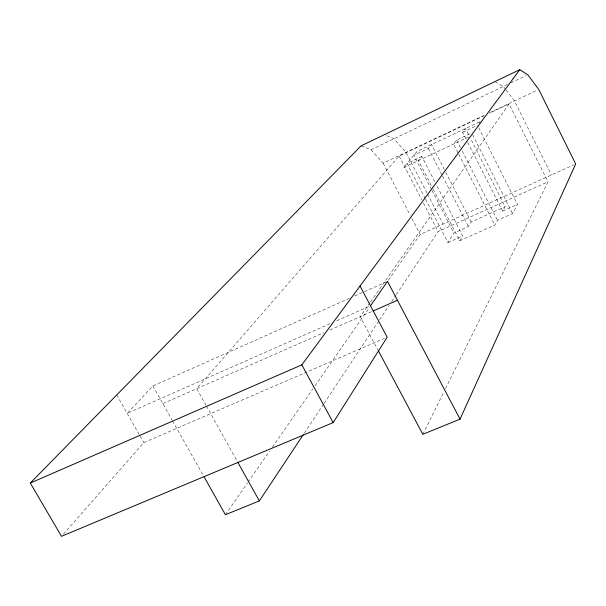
<?xml version="1.0" encoding="UTF-8"?>
<svg xmlns="http://www.w3.org/2000/svg" width="606" height="606" viewBox="0 0 606 606"><rect width="100%" height="100%" fill="white"/><g stroke="black" fill="none" stroke-linecap="round" stroke-linejoin="round"><path stroke-width="0.45" stroke-dasharray="3.03 2.27" d="M422.821 434.305L443.827 391.946M445.508 388.56L548.036 181.83L509.07 103.974L489.466 113.254M433.07 189.011L459.734 240.779L494.844 225.053L497.488 220.326L512.578 213.562L517.456 204.464L478.71 127.836M467.711 142.372L502.632 211.13L505.131 206.661L470.612 138.607M459.734 240.779L462.681 235.939L436.449 184.928M425.563 199.253L447.932 242.559L453.924 233.06L468.423 226.53L471.218 221.955L505.131 206.661M304.303 433.161L323.649 404.02M324.172 403.232L379.068 320.521M379.591 319.733L389.007 305.553M391.62 301.614L395.801 295.319M396.324 294.531L438.153 231.515L548.036 181.83M225.402 514.729L247.528 482.899M248.066 482.126L269.647 451.069M272.344 447.19L312.817 388.961M314.976 385.855L369.478 307.447M388.363 280.267L420.2 234.469L574.026 164.741M369.94 302.75L360.199 316.673L377.962 350.041M370.486 301.977L509.07 103.974M479.096 123.071L480.202 121.579M470.067 133.774L456.644 140.092L453.583 144.099L458.31 153.371M466.006 139.016L462.605 132.313L465.499 128.525L468.908 135.244M434.729 181.58L421.821 156.492L418.451 160.62L432.639 188.171M431.533 189.587L413.868 155.31L428.374 148.462L431.563 144.561L445.357 171.483M484.353 115.678L399.127 156.03L196.745 388.681L205.949 405.187M63.365 534.189L143.796 442.615L384.575 338.337M349.548 298.288L152.901 385.969L127.169 413.36L330.679 323.407M361.062 145.864L370.97 149.735L507.54 84.454M510.919 82.84L526.122 75.576M370.97 149.735L383.159 163.15L483.702 115.534M489.686 112.701L537.067 90.256M479.384 121.965L417.178 151.364L403.566 167.62L468.817 136.933M462.605 132.313L477.437 125.306M421.821 156.492L407.065 163.446L425.132 198.42M502.632 211.13L517.456 204.464M447.932 242.559L462.681 235.939M354.722 295.978L386.636 281.752M336.739 320.725L370.508 305.795M162.84 403.619L323.877 332.671M329.929 330.005L372.326 311.332M386.726 135.714L393.961 138.751L405.967 152.348L427.109 193.231M494.981 81.583L503.321 86.476L505.548 89.37M506.101 90.097L514.456 100.967L551.437 174.982M116.716 394.96L139.638 435.297M140.1 436.115L143.796 442.615M152.901 385.969L172.104 420.079M172.566 420.905L203.616 476.051M206.411 406.012L237.249 461.295M383.159 163.15L410.179 215.168M411.921 218.524L420.2 234.469M427.541 194.064L443.077 224.099M399.127 156.03L421.678 199.639M423.412 202.995L438.153 231.515M431.957 190.42L453.924 233.06M428.374 148.462L442.16 175.323M442.585 176.164L468.423 226.53M445.789 172.324L471.218 221.955M456.644 140.092L460.477 147.614M462.181 150.955L497.488 220.326M458.742 154.219L494.844 225.053M472.597 134.661L512.578 213.562"/><path stroke-width="0.91" d="M378.409 350.882L422.821 434.305L460.052 419.14L575.7 163.984L538.742 89.468L527.811 74.765L519.774 69.675L361.062 145.864L30.3 483.058L61.494 536.325L333.171 422.594L387.173 337.216L360.032 286.04M204.086 476.869L225.402 514.729L259.338 500.904L303.258 434.737M370.508 305.795L387.499 281.366L460.052 419.14M30.3 483.058L301.833 364.865L519.774 69.675M373.198 310.946L397.453 300.265M237.703 462.12L259.338 500.904M301.833 364.865L333.171 422.594"/></g></svg>
